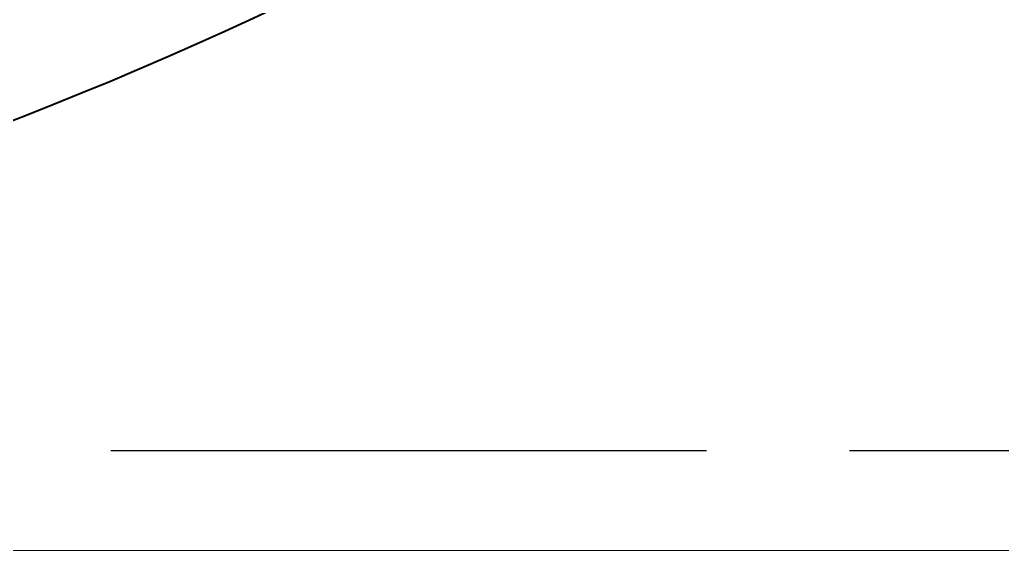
# Model space of a CAD drawing. Header units: metres. Extents: x 14 to 2416, y -346 to 476.
# Drawn here: x 140.696 to 141.384, y -69.821 to -69.45 of the extents above; entities that cross this region are included whole.
import ezdxf

# ---------------------------------------------------------------- set-up
doc = ezdxf.new("R2010")
doc.units = ezdxf.units.M
doc.linetypes.add('0', pattern=[0])
doc.linetypes.add('STYLE_03', pattern=[0.5, 0.416656, -0.083344])
doc.layers.get('0').update_dxf_attribs({"linetype": '0', "lineweight": 20})
for name, color, linetype, lineweight in [('A-ANNO-TEXT', 20, 'Continuous', 13), ('A-WALL', 250, 'Continuous', 20), ('E Salida Luces', 22, 'Continuous', 40)]:
    doc.layers.add(name, color=color, linetype=linetype, lineweight=lineweight)
doc.layers.add('MAVA Luminarias', color=1, linetype='Continuous')

# ---------------------------------------------------------------- blocks, each defined once
blk = doc.blocks.new('PL BASE 2N NASAS 09')
at = {"layer": 'A-WALL'}
blk.add_line((168.57755, -8.96173), (165.36815, -8.96173), dxfattribs=at)
blk = doc.blocks.new('PL MUEBLES 2N NASAS 09')
blk.add_blockref('PL BASE 2N NASAS 09', (49.91428, 62.71701))
blk = doc.blocks.new('A$C595364de')
blk.add_blockref('PL MUEBLES 2N NASAS 09', (-199.56182, -36.6052))

msp = doc.modelspace()

# ---------------------------------------------------------------- linework, layer by layer
at = {"layer": 'E Salida Luces'}
msp.add_arc((139.69577, -66.94254, 0), 2.76295, 275.41567, 304.44616, dxfattribs=at)
at = {"layer": 'MAVA Luminarias', "linetype": 'STYLE_03', "lineweight": 30}
msp.add_line((139.72662, -69.75103), (143.07662, -69.75103), dxfattribs=at)

# ---------------------------------------------------------------- block references
at = {"layer": 'A-ANNO-TEXT'}
msp.add_blockref('A$C595364de', (124.07662, -86.97111), dxfattribs=at)

doc.saveas('drawing.dxf')
